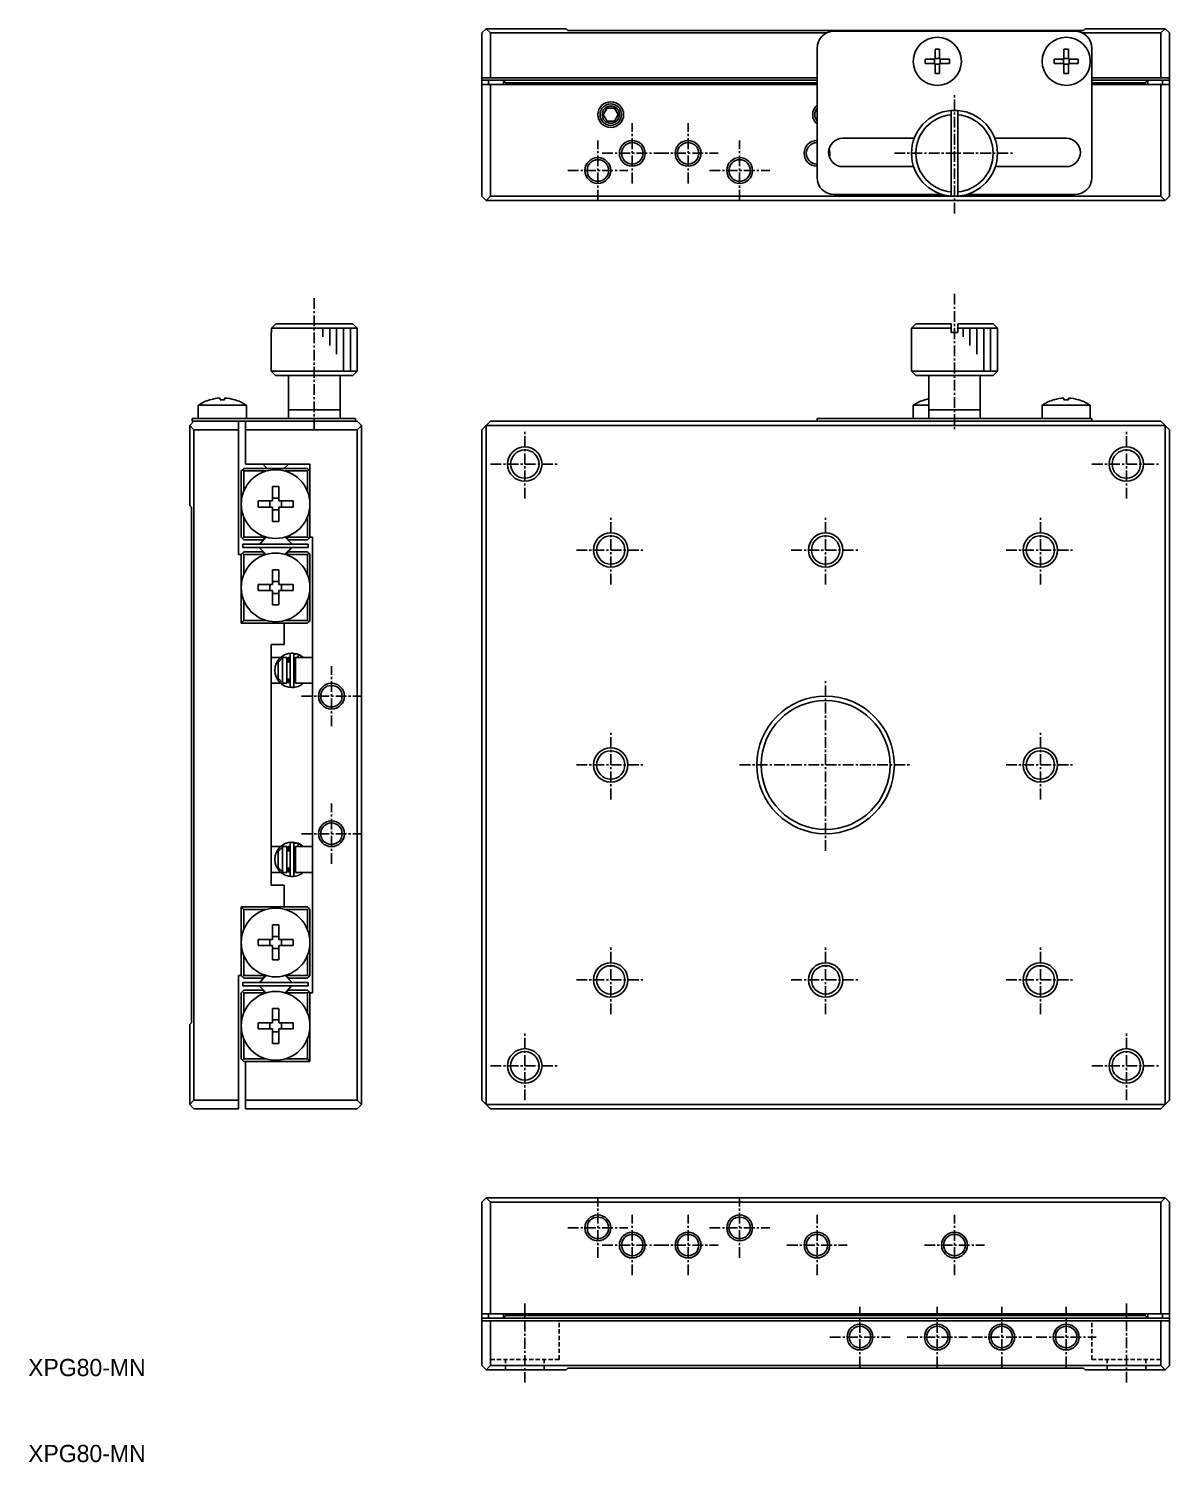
# Model space of a CAD drawing. Extents: x 139 to 402, y 15 to 182.
# Drawn here: x 139.3 to 272, y 15.2 to 182 of the extents above; entities that cross this region are included whole.
import ezdxf

# ---------------------------------------------------------------- set-up
doc = ezdxf.new("R2010")
doc.units = 0
doc.linetypes.add('CENTER', pattern=[2, 1.25, -0.25, 0.25, -0.25])
doc.linetypes.add('DASHED', pattern=[0.75, 0.5, -0.25])
doc.layers.get('0').update_dxf_attribs({"linetype": 'CONTINUOUS'})
doc.layers.add('CENTER', color=1, linetype='CENTER')
doc.styles.get("Standard").update_dxf_attribs({"font": 'FGP教科書体NT-M'})

msp = doc.modelspace()

# ---------------------------------------------------------------- linework, layer by layer
at = {"color": 7, "linetype": 'CONTINUOUS'}
for p, q in [((192, 181.5), (192.5, 182)), ((192.5, 182), (193, 181.5)), ((192.5, 182), (201.8, 182)), ((202, 181.8), (201.8, 182)), ((262, 181.8), (202, 181.8)), ((262.2, 182), (262, 181.8)), ((262.2, 182), (271.5, 182)), ((271, 181.5), (271.5, 182)), ((271.5, 182), (272, 181.5)), ((192, 176.3), (192, 181.5)), ((232.12822, 181.5), (193, 181.5)), ((193, 181.5), (193, 176.3)), ((261, 181.7), (233, 181.7)), ((271, 181.5), (261.87178, 181.5)), ((271, 176.3), (271, 181.5)), ((272, 181.5), (272, 176.3)), ((231, 179.7), (231, 164.7)), ((243.600861, 177.94), (243.600861, 178.46)), ((243.600861, 178.46), (244.74, 178.46)), ((244.670558, 177.94), (244.670558, 178.46)), ((244.74, 179.599139), (245.26, 179.599139)), ((244.74, 178.46), (244.74, 179.599139)), ((244.74, 178.529442), (245.26, 178.529442)), ((245.26, 179.599139), (245.26, 178.46)), ((245.26, 178.46), (246.399139, 178.46)), ((245.329442, 178.46), (245.329442, 177.94)), ((246.399139, 178.46), (246.399139, 177.94)), ((258.600861, 177.94), (258.600861, 178.46)), ((258.600861, 178.46), (259.74, 178.46)), ((259.670558, 177.94), (259.670558, 178.46)), ((259.74, 179.599139), (260.26, 179.599139)), ((259.74, 178.46), (259.74, 179.599139)), ((259.74, 178.529442), (260.26, 178.529442)), ((260.26, 179.599139), (260.26, 178.46)), ((260.26, 178.46), (261.399139, 178.46)), ((260.329442, 178.46), (260.329442, 177.94)), ((261.399139, 178.46), (261.399139, 177.94)), ((263, 179.7), (263, 164.7)), ((244.74, 177.94), (243.600861, 177.94)), ((243.600861, 177.94), (244.670558, 177.94)), ((244.74, 177.94), (244.670558, 177.94)), ((244.74, 176.800861), (244.74, 177.94)), ((245.26, 177.870558), (244.74, 177.870558)), ((245.26, 176.800861), (244.74, 176.800861)), ((245.26, 177.94), (245.26, 176.800861)), ((246.399139, 177.94), (245.26, 177.94)), ((245.329442, 177.94), (245.26, 177.94)), ((246.399139, 177.94), (245.329442, 177.94)), ((259.74, 177.94), (258.600861, 177.94)), ((258.600861, 177.94), (259.670558, 177.94)), ((259.74, 177.94), (259.670558, 177.94)), ((259.74, 176.800861), (259.74, 177.94)), ((260.26, 177.870558), (259.74, 177.870558)), ((260.26, 176.800861), (259.74, 176.800861)), ((260.26, 177.94), (260.26, 176.800861)), ((261.399139, 177.94), (260.26, 177.94)), ((260.329442, 177.94), (260.26, 177.94)), ((261.399139, 177.94), (260.329442, 177.94)), ((193, 176.3), (192, 176.3)), ((192, 176), (192, 176.3)), ((192.776525, 176), (192, 176)), ((192, 175.5), (192, 176)), ((192, 175.5), (193, 175.5)), ((192, 162.5), (192, 175.5)), ((192.776525, 176), (192.776525, 175.5)), ((194.5, 176), (192.776525, 176)), ((194.5, 176), (192.776525, 176)), ((193, 176.3), (231, 176.3)), ((193, 175.5), (193, 162.5)), ((231, 175.5), (193, 175.5)), ((194.5, 176), (194.5, 175.7)), ((194.8, 176), (194.5, 176)), ((194.65, 175.85), (194.5, 175.7)), ((194.5, 175.5), (194.5, 175.7)), ((194.8, 176), (194.65, 175.85)), ((194.8, 175.7), (194.65, 175.85)), ((194.8, 176), (231, 176)), ((231, 175.7), (194.8, 175.7)), ((194.8, 175.7), (194.8, 175.5)), ((263, 176.3), (271, 176.3)), ((263, 176), (269.2, 176)), ((269.2, 175.7), (263, 175.7)), ((271, 175.5), (263, 175.5)), ((269.35, 175.85), (269.2, 176)), ((269.5, 176), (269.2, 176)), ((269.35, 175.85), (269.2, 175.7)), ((269.2, 175.5), (269.2, 175.7)), ((269.5, 175.7), (269.35, 175.85)), ((269.5, 176), (269.5, 175.7)), ((271.223475, 176), (269.5, 176)), ((271.223475, 176), (269.5, 176)), ((269.5, 175.7), (269.5, 175.5)), ((272, 176.3), (271, 176.3)), ((271, 162.5), (271, 175.5)), ((271, 175.5), (272, 175.5)), ((271.223475, 176), (271.223475, 175.5)), ((272, 176), (271.223475, 176)), ((272, 176.3), (272, 176)), ((272, 176), (272, 175.5)), ((272, 175.5), (272, 162.5)), ((206.133975, 172), (206.566987, 172.75)), ((206.566987, 171.25), (206.133975, 172)), ((206.133975, 172), (206.566987, 171.25)), ((206.566987, 172.75), (207.433013, 172.75)), ((207.433013, 172.75), (207.866025, 172)), ((207.866025, 172), (207.433013, 171.25)), ((207.433013, 171.25), (207.866025, 172)), ((246.6, 172.483974), (246.6, 171.982187)), ((246.6, 171.982187), (246.6, 163.017813)), ((247.4, 171.982187), (247.4, 172.483974)), ((247.4, 163.017813), (247.4, 171.982187)), ((207.433013, 171.25), (206.566987, 171.25)), ((206.566987, 171.25), (207.433013, 171.25)), ((234, 169.25), (242.316252, 169.25)), ((251.683748, 169.25), (260, 169.25)), ((242.246317, 165.95), (234, 165.95)), ((260, 165.95), (251.753683, 165.95)), ((192, 162.5), (192.5, 162)), ((192.5, 162), (193, 162.5)), ((271.5, 162), (192.5, 162)), ((193, 162.5), (247, 162.5)), ((233, 162.7), (245.6, 162.7)), ((246.6, 163.017813), (246.6, 162.516026)), ((247, 162.5), (271, 162.5)), ((247.4, 162.516026), (247.4, 163.017813)), ((248.4, 162.7), (261, 162.7)), ((271, 162.5), (271.5, 162)), ((271.5, 162), (272, 162.5)), ((167.516026, 147.15), (168.017813, 147.65)), ((167.516026, 146.65), (167.516026, 147.15)), ((177.483974, 147.15), (167.516026, 147.15)), ((168.017813, 147.65), (176.982187, 147.65)), ((176.982187, 147.65), (177.483974, 147.15)), ((177.483974, 147.15), (177.483974, 146.65)), ((242.5, 147.65), (242, 147.15)), ((246.6, 147.15), (242, 147.15)), ((242, 147.15), (242, 142.15)), ((242.5, 147.65), (246.6, 147.65)), ((246.6, 147.65), (246.6, 147.15)), ((246.6, 147.15), (246.6, 146.65)), ((247.4, 147.65), (251.5, 147.65)), ((247.4, 147.15), (247.4, 147.65)), ((252, 147.15), (247.4, 147.15)), ((247.4, 146.65), (247.4, 147.15)), ((252, 147.15), (251.5, 147.65)), ((252, 142.15), (252, 147.15)), ((167.5, 146.65), (167.516026, 146.65)), ((167.5, 146.65), (167.5, 142.15)), ((177.483974, 146.65), (177.5, 146.65)), ((177.5, 142.15), (177.5, 146.65)), ((246.6, 146.65), (247.4, 146.65)), ((167.5, 142.15), (177.5, 142.15)), ((167.5, 142.15), (168, 141.65)), ((177, 141.65), (177.5, 142.15)), ((242, 142.15), (252, 142.15)), ((242, 142.15), (242.5, 141.65)), ((251.5, 141.65), (252, 142.15)), ((177, 141.65), (168, 141.65)), ((169.5, 141.65), (169.5, 137.65)), ((175.5, 137.65), (175.5, 141.65)), ((251.5, 141.65), (242.5, 141.65)), ((244, 141.65), (244, 137.65)), ((250, 137.65), (250, 141.65)), ((160.400861, 138.843205), (160.397852, 138.849373)), ((161.54, 138.843205), (161.54, 139.036462)), ((162.06, 138.843205), (161.54, 138.843205)), ((162.06, 139.036462), (162.06, 138.843205)), ((163.202148, 138.849373), (163.199139, 138.843205)), ((243.600861, 138.843205), (243.597852, 138.849373)), ((243.600861, 138.843205), (243.597852, 138.849373)), ((258.600861, 138.843205), (258.597852, 138.849373)), ((258.600861, 138.843205), (258.597852, 138.849373)), ((259.74, 138.843205), (259.74, 139.036462)), ((260.26, 138.843205), (259.74, 138.843205)), ((260.26, 139.036462), (260.26, 138.843205)), ((261.402148, 138.849373), (261.399139, 138.843205)), ((261.402148, 138.849373), (261.399139, 138.843205)), ((159, 138.192463), (164.6, 138.192463)), ((159, 138.192463), (159, 136.65)), ((164.6, 136.65), (164.6, 138.192463)), ((169.5, 137.65), (175.5, 137.65)), ((175.5, 137.65), (169.5, 137.65)), ((169.5, 137.65), (169.5, 136.65)), ((175.5, 136.65), (175.5, 137.65)), ((242.2, 138.192463), (244, 138.192463)), ((242.2, 138.192463), (242.2, 136.65)), ((244, 137.65), (247, 137.65)), ((247, 137.65), (244, 137.65)), ((244, 137.65), (244, 136.65)), ((247, 137.65), (250, 137.65)), ((250, 137.65), (247, 137.65)), ((250, 136.65), (250, 137.65)), ((257.2, 138.192463), (262.8, 138.192463)), ((257.2, 138.192463), (257.2, 136.65)), ((262.8, 136.65), (262.8, 138.192463)), ((158, 135.85), (158.5, 136.35)), ((158, 126.55), (158, 135.85)), ((158.5, 135.35), (158, 135.85)), ((158.3, 136.35), (158.3, 136.65)), ((158.3, 136.65), (160.3, 136.65)), ((158.5, 136.35), (158.3, 136.35)), ((158.5, 136.35), (163.7, 136.35)), ((158.5, 135.35), (158.5, 57.35)), ((163.7, 135.35), (158.5, 135.35)), ((160.3, 136.65), (160.55, 136.65)), ((160.55, 136.65), (163.05, 136.65)), ((163.05, 136.65), (175.3, 136.65)), ((163.7, 136.35), (164.5, 136.35)), ((163.7, 136.35), (163.7, 135.35)), ((163.7, 120.85), (163.7, 135.35)), ((164.5, 136.35), (177.5, 136.35)), ((164.5, 135.35), (164.5, 136.35)), ((177.5, 135.35), (164.5, 135.35)), ((164.5, 135.35), (164.5, 131.35)), ((175.3, 136.65), (177.3, 136.65)), ((177.3, 136.65), (177.3, 136.35)), ((178, 135.85), (177.5, 136.35)), ((177.5, 135.35), (178, 135.85)), ((177.5, 57.35), (177.5, 135.35)), ((178, 135.85), (178, 56.85)), ((192, 135.35), (192.5, 135.85)), ((192, 57.35), (192, 135.35)), ((192.5, 135.85), (193, 136.35)), ((271.5, 135.85), (192.5, 135.85)), ((192.5, 135.85), (192.5, 56.85)), ((193, 136.35), (271, 136.35)), ((231, 136.35), (231, 136.65)), ((231, 136.65), (233, 136.65)), ((233, 136.65), (243.75, 136.65)), ((243.75, 136.65), (258.75, 136.65)), ((258.75, 136.65), (261, 136.65)), ((261, 136.65), (263, 136.65)), ((263, 136.65), (263, 136.35)), ((271, 136.35), (271.5, 135.85)), ((271.5, 56.85), (271.5, 135.85)), ((271.5, 135.85), (272, 135.35)), ((272, 135.35), (272, 57.35)), ((164, 130.55), (164.15, 130.7)), ((164, 126.7), (164, 130.55)), ((164.3, 130.85), (164.15, 130.7)), ((164.15, 130.7), (164.3, 130.55)), ((164.3, 130.85), (171.7, 130.85)), ((164.3, 130.55), (164.3, 128.219868)), ((166.914873, 130.55), (164.3, 130.55)), ((164.5, 131.35), (172, 131.35)), ((166.5, 131.35), (166.75, 131.1)), ((166.75, 131.1), (167, 130.85)), ((169, 130.85), (169.25, 131.1)), ((171.7, 130.55), (169.085127, 130.55)), ((169.25, 131.1), (169.5, 131.35)), ((171.85, 130.7), (171.7, 130.85)), ((171.7, 130.55), (171.85, 130.7)), ((171.7, 128.219868), (171.7, 130.55)), ((171.85, 130.7), (172, 130.55)), ((172, 131.35), (172, 122.85)), ((168.36, 128.73543), (167.64, 128.73543)), ((167.64, 128.73543), (167.64, 127.06)), ((167.64, 128.73543), (167.64, 127.388029)), ((168.36, 127.06), (168.36, 128.73543)), ((167.64, 127.06), (165.96457, 127.06)), ((165.96457, 127.06), (165.96457, 126.34)), ((167.311971, 127.06), (167.311971, 126.34)), ((167.64, 127.388029), (167.64, 127.06)), ((168.36, 127.388029), (167.64, 127.388029)), ((170.03543, 127.06), (168.36, 127.06)), ((168.688029, 126.34), (168.688029, 127.06)), ((170.03543, 126.34), (170.03543, 127.06)), ((158, 126.55), (158.2, 126.35)), ((158.2, 126.35), (158.2, 66.35)), ((164, 122.85), (164, 126.7)), ((164.3, 125.180132), (164.3, 122.85)), ((165.96457, 126.34), (167.64, 126.34)), ((167.64, 126.34), (167.64, 124.66457)), ((167.64, 126.34), (167.64, 126.011971)), ((167.64, 124.66457), (167.64, 126.011971)), ((167.64, 126.011971), (168.36, 126.011971)), ((168.36, 124.66457), (168.36, 126.34)), ((168.36, 126.34), (170.03543, 126.34)), ((171.7, 122.85), (171.7, 125.180132)), ((167.64, 124.66457), (168.36, 124.66457)), ((164.15, 122.7), (164, 122.85)), ((164.3, 122.85), (164.15, 122.7)), ((164.15, 122.7), (164.3, 122.55)), ((164.2, 122.05), (171.8, 122.05)), ((164.2, 122.05), (164.2, 121.65)), ((164.3, 122.85), (166.790291, 122.85)), ((166.490291, 122.55), (164.3, 122.55)), ((166.886725, 122.858045), (166.07868, 122.05)), ((166.14939, 122.05), (166.94188, 122.84249)), ((166.490291, 122.55), (166.790291, 122.85)), ((166.790291, 122.85), (166.818703, 122.878412)), ((169.92132, 122.05), (169.113275, 122.858045)), ((169.181297, 122.878412), (169.209709, 122.85)), ((169.209709, 122.85), (171.7, 122.85)), ((169.209709, 122.85), (169.509709, 122.55)), ((171.7, 122.55), (169.509709, 122.55)), ((171.85, 122.7), (171.7, 122.85)), ((171.7, 122.55), (171.85, 122.7)), ((171.8, 121.65), (171.8, 122.05)), ((172, 122.85), (171.85, 122.7)), ((172, 122.85), (172.3, 122.85)), ((172.3, 122.85), (172.3, 69.85)), ((164, 120.85), (163.7, 120.85)), ((164, 120.85), (164.15, 121)), ((164, 112.85), (164, 120.85)), ((164.3, 121.15), (164.15, 121)), ((164.15, 121), (164.3, 120.85)), ((164.2, 121.65), (171.8, 121.65)), ((164.3, 121.15), (166.490291, 121.15)), ((166.790291, 120.85), (164.3, 120.85)), ((164.3, 120.85), (164.3, 118.519868)), ((166.07868, 121.65), (166.886725, 120.841955)), ((166.790291, 120.85), (166.490291, 121.15)), ((166.818703, 120.821588), (166.790291, 120.85)), ((169.85061, 121.65), (169.05812, 120.85751)), ((169.113275, 120.841955), (169.92132, 121.65)), ((169.209709, 120.85), (169.181297, 120.821588)), ((169.509709, 121.15), (169.209709, 120.85)), ((171.7, 120.85), (169.209709, 120.85)), ((169.509709, 121.15), (171.7, 121.15)), ((171.85, 121), (171.7, 121.15)), ((171.7, 120.85), (171.85, 121)), ((171.7, 118.519868), (171.7, 120.85)), ((171.85, 121), (172, 120.85)), ((172, 120.85), (172, 117)), ((168.36, 119.03543), (167.64, 119.03543)), ((167.64, 119.03543), (167.64, 117.36)), ((168.36, 117.36), (168.36, 119.03543)), ((168.36, 119.03543), (168.36, 117.688029)), ((167.64, 117.36), (165.96457, 117.36)), ((165.96457, 117.36), (165.96457, 116.64)), ((167.311971, 117.36), (167.311971, 116.64)), ((168.36, 117.688029), (167.64, 117.688029)), ((168.36, 117.36), (168.36, 117.688029)), ((170.03543, 117.36), (168.36, 117.36)), ((168.688029, 116.64), (168.688029, 117.36)), ((170.03543, 116.64), (170.03543, 117.36)), ((172, 117), (172, 113.15)), ((164.3, 115.480132), (164.3, 113.15)), ((165.96457, 116.64), (167.64, 116.64)), ((167.64, 116.64), (167.64, 114.96457)), ((167.64, 116.311971), (168.36, 116.311971)), ((168.36, 116.64), (170.03543, 116.64)), ((168.36, 114.96457), (168.36, 116.64)), ((168.36, 116.311971), (168.36, 116.64)), ((168.36, 114.96457), (168.36, 116.311971)), ((171.7, 113.15), (171.7, 115.480132)), ((167.64, 114.96457), (168.36, 114.96457)), ((164.15, 113), (164, 113.15)), ((169, 112.85), (164, 112.85)), ((164.3, 113.15), (164.15, 113)), ((164.15, 113), (164.3, 112.85)), ((164.3, 113.15), (166.914873, 113.15)), ((171.7, 112.85), (169, 112.85)), ((169, 110.35), (169, 112.85)), ((169.085127, 113.15), (171.7, 113.15)), ((171.85, 113), (171.7, 113.15)), ((171.7, 112.85), (171.85, 113)), ((172, 113.15), (171.85, 113)), ((167.5, 110.35), (169, 110.35)), ((167.5, 108.425), (167.5, 110.35)), ((168.570829, 108.85), (167.5, 108.85)), ((167.5, 106.275), (167.5, 108.425)), ((168.3, 108.266515), (168.8, 108.795683)), ((168.8, 108.85), (168.8, 108.795683)), ((169.3, 108.85), (168.8, 108.85)), ((168.8, 108.795683), (168.8, 105.904317)), ((169.299847, 108.791474), (169.685813, 108.900835)), ((169.3, 105.85), (169.3, 108.85)), ((169.5, 108.85), (169.460025, 108.85)), ((169.5, 108.35), (169.5, 108.85)), ((169.68586, 109.141608), (169.68586, 105.591608)), ((170.61898, 109.23628), (169.936702, 109.365562)), ((170.1302, 109.210272), (170.125659, 109.208353)), ((170.163648, 109.223304), (170.1302, 109.210272)), ((170.13586, 105.591608), (170.13586, 109.141608)), ((170.13586, 108.541052), (170.299967, 108.793463)), ((170.197697, 109.234652), (170.163648, 109.223304)), ((170.232264, 109.244288), (170.197697, 109.234652)), ((170.267262, 109.252188), (170.232264, 109.244288)), ((170.302607, 109.258334), (170.267262, 109.252188)), ((170.3, 108.85), (170.3, 105.85)), ((172.3, 108.85), (170.3, 108.85)), ((170.338212, 109.262709), (170.302607, 109.258334)), ((170.373988, 109.265305), (170.338212, 109.262709)), ((170.409849, 109.266114), (170.373988, 109.265305)), ((170.445706, 109.265133), (170.409849, 109.266114)), ((170.481472, 109.262367), (170.445706, 109.265133)), ((170.517058, 109.25782), (170.481472, 109.262367)), ((170.552376, 109.251504), (170.517058, 109.25782)), ((170.587341, 109.243434), (170.552376, 109.251504)), ((170.559995, 108.862583), (170.553291, 108.85)), ((170.566992, 108.876185), (170.559995, 108.862583)), ((170.696367, 109.205172), (170.56384, 108.849964)), ((170.57423, 108.890707), (170.566992, 108.876185)), ((170.581658, 108.906043), (170.57423, 108.890707)), ((170.58922, 108.922081), (170.581658, 108.906043)), ((170.621866, 109.233629), (170.587341, 109.243434)), ((170.596862, 108.938703), (170.58922, 108.922081)), ((170.604529, 108.95579), (170.596862, 108.938703)), ((170.612163, 108.973216), (170.604529, 108.95579)), ((170.61971, 108.990854), (170.612163, 108.973216)), ((170.696097, 109.205283), (170.61898, 109.23628)), ((170.627114, 109.008575), (170.61971, 108.990854)), ((170.655864, 109.222114), (170.621866, 109.233629)), ((170.634321, 109.026251), (170.627114, 109.008575)), ((170.64128, 109.043752), (170.634321, 109.026251)), ((170.647938, 109.06095), (170.64128, 109.043752)), ((170.654248, 109.077721), (170.647938, 109.06095)), ((170.660164, 109.093942), (170.654248, 109.077721)), ((170.687509, 109.209654), (170.655864, 109.222114)), ((170.665642, 109.109495), (170.660164, 109.093942)), ((170.670642, 109.124266), (170.665642, 109.109495)), ((170.675129, 109.138148), (170.670642, 109.124266)), ((170.679068, 109.151039), (170.675129, 109.138148)), ((170.682433, 109.162845), (170.679068, 109.151039)), ((170.685197, 109.17348), (170.682433, 109.162845)), ((170.687341, 109.182867), (170.685197, 109.17348)), ((170.686633, 109.209836), (170.688374, 109.209027)), ((171.250876, 108.850106), (170.687209, 109.209059)), ((170.688849, 109.190938), (170.687341, 109.182867)), ((170.688374, 109.209027), (170.689472, 109.20671)), ((170.68971, 109.197633), (170.688849, 109.190938)), ((170.689472, 109.20671), (170.689918, 109.202903)), ((170.689918, 109.202903), (170.68971, 109.197633)), ((170.729301, 109.190749), (170.696097, 109.205283)), ((168.3, 106.433485), (168.3, 108.266515)), ((169.68586, 108.35), (169.3, 108.35)), ((169.68586, 108.35), (169.5, 108.35)), ((170.3, 108.35), (170.13586, 108.35)), ((170.3, 108.35), (170.13586, 108.35)), ((167.5, 86.425), (167.5, 106.275)), ((167.5, 105.85), (168.609471, 105.85)), ((168.8, 105.904317), (168.3, 106.433485)), ((168.8, 105.904317), (168.8, 105.85)), ((168.8, 105.85), (169.3, 105.85)), ((169.3, 106.35), (169.68586, 106.35)), ((169.5, 105.85), (169.5, 106.35)), ((169.5, 106.35), (169.68586, 106.35)), ((170.13586, 106.35), (170.3, 106.35)), ((170.13586, 106.35), (170.3, 106.35)), ((170.299998, 105.93974), (170.13586, 106.192165)), ((170.3, 105.85), (172.3, 105.85)), ((170.633657, 105.503368), (170.635088, 105.503842)), ((170.635088, 105.503842), (170.636786, 105.504409)), ((170.636786, 105.504409), (170.637907, 105.504785)), ((170.637907, 105.504785), (170.639261, 105.505243)), ((170.639261, 105.505243), (170.641508, 105.50601)), ((170.641508, 105.50601), (170.642776, 105.506446)), ((170.642776, 105.506446), (170.644277, 105.506965)), ((170.644277, 105.506965), (170.645214, 105.507292)), ((170.645214, 105.507292), (170.646502, 105.507742)), ((170.646502, 105.507742), (170.647511, 105.508098)), ((170.647511, 105.508098), (170.648913, 105.508594)), ((170.648913, 105.508594), (170.65027, 105.509078)), ((170.65027, 105.509078), (170.65307, 105.510085)), ((170.65307, 105.510085), (170.687509, 105.523563)), ((170.686633, 105.52338), (170.68641, 105.523917)), ((170.687509, 105.523563), (170.686633, 105.52338)), ((170.687337, 105.524212), (170.72514, 105.540613)), ((168.570829, 86.85), (167.5, 86.85)), ((168.3, 86.266515), (168.8, 86.795683)), ((168.8, 86.85), (168.8, 86.795683)), ((169.3, 86.85), (168.8, 86.85)), ((168.8, 86.795683), (168.8, 83.904317)), ((169.299847, 86.791474), (169.685813, 86.900835)), ((169.3, 83.85), (169.3, 86.85)), ((169.5, 86.85), (169.460025, 86.85)), ((169.5, 86.35), (169.5, 86.85)), ((169.68586, 87.141608), (169.68586, 83.591608)), ((170.61898, 87.23628), (169.936702, 87.365562)), ((170.1302, 87.210272), (170.125659, 87.208353)), ((170.163648, 87.223304), (170.1302, 87.210272)), ((170.13586, 83.591608), (170.13586, 87.141608)), ((170.13586, 86.541052), (170.299967, 86.793463)), ((170.197697, 87.234652), (170.163648, 87.223304)), ((170.232264, 87.244288), (170.197697, 87.234652)), ((170.267262, 87.252188), (170.232264, 87.244288)), ((170.302607, 87.258334), (170.267262, 87.252188)), ((170.3, 86.85), (170.3, 83.85)), ((172.3, 86.85), (170.3, 86.85)), ((170.338212, 87.262709), (170.302607, 87.258334)), ((170.373988, 87.265305), (170.338212, 87.262709)), ((170.409849, 87.266114), (170.373988, 87.265305)), ((170.445706, 87.265133), (170.409849, 87.266114)), ((170.481472, 87.262367), (170.445706, 87.265133)), ((170.517058, 87.25782), (170.481472, 87.262367)), ((170.552376, 87.251504), (170.517058, 87.25782)), ((170.587341, 87.243434), (170.552376, 87.251504)), ((170.559995, 86.862583), (170.553291, 86.85)), ((170.566992, 86.876185), (170.559995, 86.862583)), ((170.696977, 87.204373), (170.56384, 86.849964)), ((170.57423, 86.890707), (170.566992, 86.876185)), ((170.581658, 86.906043), (170.57423, 86.890707)), ((170.58922, 86.922081), (170.581658, 86.906043)), ((170.621866, 87.233629), (170.587341, 87.243434)), ((170.596862, 86.938703), (170.58922, 86.922081)), ((170.604529, 86.95579), (170.596862, 86.938703)), ((170.612163, 86.973216), (170.604529, 86.95579)), ((170.61971, 86.990854), (170.612163, 86.973216)), ((170.729301, 87.190749), (170.61898, 87.23628)), ((170.627114, 87.008575), (170.61971, 86.990854)), ((170.655864, 87.222114), (170.621866, 87.233629)), ((170.634321, 87.026251), (170.627114, 87.008575)), ((170.64128, 87.043752), (170.634321, 87.026251)), ((170.647938, 87.06095), (170.64128, 87.043752)), ((170.654248, 87.077721), (170.647938, 87.06095)), ((170.660164, 87.093942), (170.654248, 87.077721)), ((170.687509, 87.209654), (170.655864, 87.222114)), ((170.665642, 87.109495), (170.660164, 87.093942)), ((170.670642, 87.124266), (170.665642, 87.109495)), ((170.675129, 87.138148), (170.670642, 87.124266)), ((170.679068, 87.151039), (170.675129, 87.138148)), ((170.682433, 87.162845), (170.679068, 87.151039)), ((170.685197, 87.17348), (170.682433, 87.162845)), ((170.687341, 87.182867), (170.685197, 87.17348)), ((170.686633, 87.209836), (170.688374, 87.209027)), ((171.250876, 86.850106), (170.687209, 87.209059)), ((170.688849, 87.190938), (170.687341, 87.182867)), ((170.688374, 87.209027), (170.689472, 87.20671)), ((170.68971, 87.197633), (170.688849, 87.190938)), ((170.689472, 87.20671), (170.689918, 87.202903)), ((170.689918, 87.202903), (170.68971, 87.197633)), ((170.696367, 87.205172), (170.696977, 87.204373)), ((167.5, 84.275), (167.5, 86.425)), ((168.3, 84.433485), (168.3, 86.266515)), ((169.68586, 86.35), (169.3, 86.35)), ((169.68586, 86.35), (169.5, 86.35)), ((170.3, 86.35), (170.13586, 86.35)), ((170.3, 86.35), (170.13586, 86.35)), ((167.5, 82.35), (167.5, 84.275)), ((167.5, 83.85), (168.609471, 83.85)), ((168.8, 83.904317), (168.3, 84.433485)), ((168.8, 83.904317), (168.8, 83.85)), ((168.8, 83.85), (169.3, 83.85)), ((169.3, 84.35), (169.68586, 84.35)), ((169.5, 83.85), (169.5, 84.35)), ((169.5, 84.35), (169.68586, 84.35)), ((170.13586, 84.35), (170.3, 84.35)), ((170.13586, 84.35), (170.3, 84.35)), ((170.299998, 83.93974), (170.13586, 84.192165)), ((170.3, 83.85), (172.3, 83.85)), ((170.633657, 83.503368), (170.635088, 83.503842)), ((170.635088, 83.503842), (170.636786, 83.504409)), ((170.636786, 83.504409), (170.637907, 83.504785)), ((170.637907, 83.504785), (170.639261, 83.505243)), ((170.639261, 83.505243), (170.641508, 83.50601)), ((170.641508, 83.50601), (170.642776, 83.506446)), ((170.642776, 83.506446), (170.644277, 83.506965)), ((170.644277, 83.506965), (170.645214, 83.507292)), ((170.645214, 83.507292), (170.646502, 83.507742)), ((170.646502, 83.507742), (170.647511, 83.508098)), ((170.647511, 83.508098), (170.648913, 83.508594)), ((170.648913, 83.508594), (170.65027, 83.509078)), ((170.65027, 83.509078), (170.65307, 83.510085)), ((170.65307, 83.510085), (170.687509, 83.523563)), ((170.686633, 83.52338), (170.68641, 83.523917)), ((170.687509, 83.523563), (170.686633, 83.52338)), ((170.687337, 83.524212), (170.72514, 83.540613)), ((169, 82.35), (167.5, 82.35)), ((169, 79.85), (169, 82.35)), ((164, 79.85), (169, 79.85)), ((164, 71.85), (164, 79.85)), ((164, 79.55), (164.15, 79.7)), ((164.3, 79.85), (164.15, 79.7)), ((164.15, 79.7), (164.3, 79.55)), ((164.3, 79.55), (164.3, 77.219868)), ((166.914873, 79.55), (164.3, 79.55)), ((169, 79.85), (171.7, 79.85)), ((171.7, 79.55), (169.085127, 79.55)), ((171.85, 79.7), (171.7, 79.85)), ((171.7, 79.55), (171.85, 79.7)), ((171.7, 77.219868), (171.7, 79.55)), ((171.85, 79.7), (172, 79.55)), ((172, 79.55), (172, 75.7)), ((167.64, 77.73543), (168.36, 77.73543)), ((167.64, 76.06), (167.64, 77.73543)), ((168.36, 77.73543), (168.36, 76.06)), ((168.36, 77.73543), (168.36, 76.388029)), ((165.96457, 76.06), (167.64, 76.06)), ((165.96457, 75.34), (165.96457, 76.06)), ((167.64, 75.34), (165.96457, 75.34)), ((167.311971, 75.34), (167.311971, 76.06)), ((167.64, 76.388029), (168.36, 76.388029)), ((167.64, 73.66457), (167.64, 75.34)), ((168.36, 76.388029), (168.36, 76.06)), ((168.36, 76.06), (170.03543, 76.06)), ((168.36, 75.34), (168.36, 73.66457)), ((170.03543, 75.34), (168.36, 75.34)), ((168.36, 75.34), (168.36, 75.011971)), ((168.688029, 76.06), (168.688029, 75.34)), ((170.03543, 76.06), (170.03543, 75.34)), ((172, 75.7), (172, 71.85)), ((164.3, 74.180132), (164.3, 71.85)), ((168.36, 75.011971), (167.64, 75.011971)), ((168.36, 73.66457), (167.64, 73.66457)), ((168.36, 73.66457), (168.36, 75.011971)), ((171.7, 71.85), (171.7, 74.180132)), ((163.7, 71.85), (164, 71.85)), ((163.7, 57.35), (163.7, 71.85)), ((164.15, 71.7), (164, 71.85)), ((164.3, 71.85), (164.15, 71.7)), ((164.3, 71.85), (166.790291, 71.85)), ((166.886725, 71.858045), (166.07868, 71.05)), ((166.14939, 71.05), (166.94188, 71.84249)), ((166.490291, 71.55), (166.790291, 71.85)), ((166.790291, 71.85), (166.818703, 71.878412)), ((169.92132, 71.05), (169.113275, 71.858045)), ((169.181297, 71.878412), (169.209709, 71.85)), ((169.209709, 71.85), (171.7, 71.85)), ((169.209709, 71.85), (169.509709, 71.55)), ((171.85, 71.7), (171.7, 71.85)), ((172, 71.85), (171.85, 71.7)), ((164.15, 71.7), (164.3, 71.55)), ((164.3, 70.15), (164.15, 70)), ((164.2, 71.05), (171.8, 71.05)), ((164.2, 71.05), (164.2, 70.65)), ((164.2, 70.65), (171.8, 70.65)), ((166.490291, 71.55), (164.3, 71.55)), ((164.3, 70.15), (166.490291, 70.15)), ((166.07868, 70.65), (166.886725, 69.841955)), ((166.790291, 69.85), (166.490291, 70.15)), ((169.85061, 70.65), (169.05812, 69.85751)), ((169.113275, 69.841955), (169.92132, 70.65)), ((169.509709, 70.15), (169.209709, 69.85)), ((171.7, 71.55), (169.509709, 71.55)), ((169.509709, 70.15), (171.7, 70.15)), ((171.7, 71.55), (171.85, 71.7)), ((171.85, 70), (171.7, 70.15)), ((171.8, 70.65), (171.8, 71.05)), ((164, 69.85), (164.15, 70)), ((164, 66), (164, 69.85)), ((164.15, 70), (164.3, 69.85)), ((164.3, 69.85), (164.3, 67.519868)), ((166.790291, 69.85), (164.3, 69.85)), ((166.818703, 69.821588), (166.790291, 69.85)), ((169.209709, 69.85), (169.181297, 69.821588)), ((171.7, 69.85), (169.209709, 69.85)), ((171.7, 69.85), (171.85, 70)), ((171.7, 67.519868), (171.7, 69.85)), ((171.85, 70), (172, 69.85)), ((172, 69.85), (172, 61.85)), ((172.3, 69.85), (172, 69.85)), ((167.64, 68.03543), (168.36, 68.03543)), ((167.64, 66.36), (167.64, 68.03543)), ((167.64, 68.03543), (167.64, 66.688029)), ((168.36, 68.03543), (168.36, 66.36)), ((158.2, 66.35), (158, 66.15)), ((158, 56.85), (158, 66.15)), ((164, 62.15), (164, 66)), ((165.96457, 66.36), (167.64, 66.36)), ((165.96457, 65.64), (165.96457, 66.36)), ((167.64, 65.64), (165.96457, 65.64)), ((167.311971, 65.64), (167.311971, 66.36)), ((167.64, 66.36), (167.64, 66.688029)), ((167.64, 66.688029), (168.36, 66.688029)), ((167.64, 63.96457), (167.64, 65.64)), ((167.64, 65.311971), (167.64, 65.64)), ((167.64, 63.96457), (167.64, 65.311971)), ((168.36, 65.311971), (167.64, 65.311971)), ((168.36, 66.36), (170.03543, 66.36)), ((168.36, 65.64), (168.36, 63.96457)), ((170.03543, 65.64), (168.36, 65.64)), ((168.688029, 66.36), (168.688029, 65.64)), ((170.03543, 66.36), (170.03543, 65.64)), ((164.3, 64.480132), (164.3, 62.15)), ((168.36, 63.96457), (167.64, 63.96457)), ((171.7, 62.15), (171.7, 64.480132)), ((164.15, 62), (164, 62.15)), ((164.3, 62.15), (164.15, 62)), ((164.15, 62), (164.3, 61.85)), ((164.3, 62.15), (166.914873, 62.15)), ((164.5, 61.85), (164.3, 61.85)), ((172, 61.85), (164.5, 61.85)), ((164.5, 61.85), (164.5, 57.35)), ((169.085127, 62.15), (171.7, 62.15)), ((171.85, 62), (171.7, 62.15)), ((171.7, 61.85), (171.85, 62)), ((172, 62.15), (171.85, 62)), ((158, 56.85), (158.5, 57.35)), ((158.5, 56.35), (158, 56.85)), ((158.5, 57.35), (163.7, 57.35)), ((163.7, 57.35), (163.7, 56.35)), ((164.5, 57.35), (177.5, 57.35)), ((164.5, 56.35), (164.5, 57.35)), ((178, 56.85), (177.5, 57.35)), ((177.5, 56.35), (178, 56.85)), ((192.5, 56.85), (192, 57.35)), ((192.5, 56.85), (271.5, 56.85)), ((193, 56.35), (192.5, 56.85)), ((271.5, 56.85), (271, 56.35)), ((272, 57.35), (271.5, 56.85)), ((163.7, 56.35), (158.5, 56.35)), ((177.5, 56.35), (164.5, 56.35)), ((271, 56.35), (193, 56.35)), ((192.5, 46), (192, 45.5)), ((192, 32.5), (192, 45.5)), ((193, 45.5), (192.5, 46)), ((192.5, 46), (271.5, 46)), ((193, 45.5), (193, 32.5)), ((271, 45.5), (193, 45.5)), ((271.5, 46), (271, 45.5)), ((271, 32.5), (271, 45.5)), ((272, 45.5), (271.5, 46)), ((272, 45.5), (272, 32.5)), ((192, 32), (192, 32.5)), ((193, 32.5), (192, 32.5)), ((192.776525, 32), (192, 32)), ((192, 31.7), (192, 32)), ((192, 26.5), (192, 31.7)), ((192, 31.7), (193, 31.7)), ((192.776525, 32), (192.776525, 32.5)), ((192.776525, 32), (192.776525, 32.5)), ((194.5, 32), (192.776525, 32)), ((192.776525, 32), (194.5, 32)), ((193, 32.5), (271, 32.5)), ((193, 31.7), (193, 26.5)), ((271, 31.7), (193, 31.7)), ((194.5, 32.3), (194.5, 32.5)), ((194.5, 32), (194.5, 32.3)), ((194.5, 32.3), (194.65, 32.15)), ((194.5, 32), (194.5, 32.3)), ((194.8, 32), (194.5, 32)), ((194.65, 32.15), (194.8, 32.3)), ((194.65, 32.15), (194.8, 32)), ((194.8, 32.5), (194.8, 32.3)), ((194.8, 32.3), (269.2, 32.3)), ((269.2, 32), (194.8, 32)), ((269.2, 32.3), (269.2, 32.5)), ((269.2, 32.3), (269.35, 32.15)), ((269.2, 32), (269.35, 32.15)), ((269.5, 32), (269.2, 32)), ((269.35, 32.15), (269.5, 32.3)), ((269.5, 32.5), (269.5, 32.3)), ((269.5, 32), (269.5, 32.3)), ((269.5, 32), (269.5, 32.3)), ((271.223475, 32), (269.5, 32)), ((269.5, 32), (271.223475, 32)), ((272, 32.5), (271, 32.5)), ((271, 26.5), (271, 31.7)), ((271, 31.7), (272, 31.7)), ((271.223475, 32), (271.223475, 32.5)), ((271.223475, 32), (271.223475, 32.5)), ((272, 32), (271.223475, 32)), ((272, 32.5), (272, 32)), ((272, 32), (272, 31.7)), ((272, 31.7), (272, 26.5)), ((192.5, 26), (192, 26.5)), ((193, 26.5), (192.5, 26)), ((201.8, 26), (192.5, 26)), ((193, 26.5), (271, 26.5)), ((201.8, 26), (202, 26.2)), ((202, 26.2), (262, 26.2)), ((262, 26.2), (262.2, 26)), ((271.5, 26), (262.2, 26)), ((271.5, 26), (271, 26.5)), ((272, 26.5), (271.5, 26))]:
    msp.add_line(p, q, dxfattribs=at)
at = {"color": 3, "linetype": 'CONTINUOUS'}
for p, q in [((173.5, 146.15), (173.5, 147.15)), ((174.3, 145.15), (174.3, 147.15)), ((175.1, 144.15), (175.1, 147.15)), ((175.9, 142.15), (175.9, 147.15)), ((176.7, 142.15), (176.7, 147.15)), ((248, 146.15), (248, 147.15)), ((248.8, 145.15), (248.8, 147.15)), ((249.6, 144.15), (249.6, 147.15)), ((250.4, 142.15), (250.4, 147.15)), ((251.2, 142.15), (251.2, 147.15))]:
    msp.add_line(p, q, dxfattribs=at)
at = {"color": 3, "linetype": 'DASHED'}
for p, q in [((201, 27.2), (201, 31.7)), ((263, 27.2), (263, 31.7)), ((201, 27.2), (193, 27.2)), ((194.75, 26), (194.75, 27.2)), ((199.25, 26), (199.25, 27.2)), ((271, 27.2), (263, 27.2)), ((264.75, 26), (264.75, 27.2)), ((269.25, 26), (269.25, 27.2))]:
    msp.add_line(p, q, dxfattribs=at)
at = {"color": 7, "linetype": 'CONTINUOUS'}
for centre, radius in [((245, 178.2), 2.8), ((260, 178.2), 2.8), ((207, 172), 1.25), ((207, 172), 1), ((209.5, 167.5), 1.25), ((216, 167.5), 1.25), ((205.5, 165.5), 1.25), ((222, 165.5), 1.25), ((197, 131.35), 1.65), ((267, 131.35), 1.65), ((207, 121.35), 1.65), ((232, 121.35), 1.65), ((257, 121.35), 1.65), ((174.5, 104.35), 1.25), ((232, 96.35), 7.5), ((207, 96.35), 1.65), ((257, 96.35), 1.65), ((174.5, 88.35), 1.25), ((207, 71.35), 1.65), ((232, 71.35), 1.65), ((257, 71.35), 1.65), ((197, 61.35), 1.65), ((267, 61.35), 1.65), ((205.5, 42.5), 1.25), ((222, 42.5), 1.25), ((209.5, 40.5), 1.25), ((216, 40.5), 1.25), ((231, 40.5), 1.25), ((247, 40.5), 1.25), ((236, 29.8), 1.25), ((245, 29.8), 1.25), ((252.5, 29.8), 1.25), ((260, 29.8), 1.25)]:
    msp.add_circle(centre, radius, dxfattribs=at)
at = {"color": 3, "linetype": 'CONTINUOUS'}
for centre, radius in [((207, 172), 1.5), ((209.5, 167.5), 1.5), ((216, 167.5), 1.5), ((205.5, 165.5), 1.5), ((222, 165.5), 1.5), ((197, 131.35), 2), ((267, 131.35), 2), ((207, 121.35), 2), ((232, 121.35), 2), ((257, 121.35), 2), ((174.5, 104.35), 1.5), ((232, 96.35), 8), ((207, 96.35), 2), ((257, 96.35), 2), ((174.5, 88.35), 1.5), ((207, 71.35), 2), ((232, 71.35), 2), ((257, 71.35), 2), ((197, 61.35), 2), ((267, 61.35), 2), ((205.5, 42.5), 1.5), ((222, 42.5), 1.5), ((209.5, 40.5), 1.5), ((216, 40.5), 1.5), ((231, 40.5), 1.5), ((247, 40.5), 1.5), ((236, 29.8), 1.5), ((245, 29.8), 1.5), ((252.5, 29.8), 1.5), ((260, 29.8), 1.5)]:
    msp.add_circle(centre, radius, dxfattribs=at)
at = {"color": 7, "linetype": 'CONTINUOUS'}
for centre, radius, start, end in [((233, 179.7), 2, 90, 180), ((261, 179.7), 2, 0, 90), ((232, 172), 1.25, 143.130102, 180), ((232, 172), 1.25, 180, 216.869898), ((247, 167.5), 5, 94.588566, 265.411434), ((247, 167.5), 4.5, 95.099689, 264.900311), ((247, 167.5), 5, 85.411434, 94.588566), ((247, 167.5), 5, 274.588566, 85.411434), ((247, 167.5), 4.5, 275.099689, 84.900311), ((231, 167.5), 1.25, 90, 180), ((234, 167.6), 1.65, 90, 270), ((260, 167.6), 1.65, 270, 90), ((231, 167.5), 1.25, 180, 270), ((233, 164.7), 2, 180, 270), ((261, 164.7), 2, 270, 0), ((247, 167.5), 5, 265.411434, 274.588566), ((161.8, 134.05), 5, 106.285843, 124.055798), ((161.8, 134.05), 4.993235, 92.984767, 106.272555), ((161.8, 134.05), 4.993235, 73.727445, 87.015233), ((161.8, 134.05), 5, 55.944202, 73.714157), ((245, 134.05), 5, 106.285843, 124.055798), ((245, 134.05), 4.993235, 101.552804, 106.272555), ((260, 134.05), 5, 106.285843, 124.055798), ((260, 134.05), 4.993235, 92.984767, 106.272555), ((260, 134.05), 4.993235, 73.727445, 87.015233), ((260, 134.05), 5, 55.944202, 73.714157), ((168, 126.7), 4, 0, 180), ((168, 126.7), 4, 180, 0), ((168, 117), 4, 0, 180), ((168, 117), 4, 180, 0), ((169.910905, 107.366647), 1.999141, 90.618796, 269.312367), ((169.91086, 109.141608), 0.225, 0, 180), ((169.91086, 105.591608), 0.225, 180, 0), ((169.909289, 107.371131), 2.003705, 270.774764, 310.599023), ((169.910905, 85.366647), 1.999141, 90.618796, 269.312367), ((169.91086, 87.141608), 0.225, 0, 180), ((169.91086, 83.591608), 0.225, 180, 0), ((169.909289, 85.371131), 2.003705, 270.774764, 310.599023), ((168, 75.7), 4, 0, 180), ((168, 75.7), 4, 180, 0), ((168, 66), 4, 0, 180), ((168, 66), 4, 180, 0)]:
    msp.add_arc(centre, radius, start, end, dxfattribs=at)
at = {"color": 3, "linetype": 'CONTINUOUS'}
for centre, start, end in [((232, 172), 131.810315, 228.189685), ((231, 167.5), 90, 270), ((231, 167.5), 343.366025, 20.45228)]:
    msp.add_arc(centre, 1.5, start, end, dxfattribs=at)
at = {"layer": 'CENTER', "color": 1, "linetype": 'CENTER'}
for p, q in [((247, 160.5), (247, 174.5)), ((209.5, 164), (209.5, 171)), ((216, 164), (216, 171)), ((205.5, 162), (205.5, 169)), ((222, 162), (222, 169)), ((206, 167.5), (213, 167.5)), ((212.5, 167.5), (219.5, 167.5)), ((240, 167.5), (254, 167.5)), ((202, 165.5), (209, 165.5)), ((218.5, 165.5), (225.5, 165.5)), ((172.5, 150.65), (172.5, 135.15)), ((247, 151.15), (247, 135.15)), ((197, 127.35), (197, 135.35)), ((267, 127.35), (267, 135.35)), ((193, 131.35), (201, 131.35)), ((263, 131.35), (271, 131.35)), ((207, 117.35), (207, 125.35)), ((232, 117.35), (232, 125.35)), ((257, 117.35), (257, 125.35)), ((203, 121.35), (211, 121.35)), ((228, 121.35), (236, 121.35)), ((253, 121.35), (261, 121.35)), ((174.5, 100.85), (174.5, 107.85)), ((232, 86.35), (232, 106.35)), ((171, 104.35), (178, 104.35)), ((207, 92.35), (207, 100.35)), ((257, 92.35), (257, 100.35)), ((203, 96.35), (211, 96.35)), ((222, 96.35), (242, 96.35)), ((253, 96.35), (261, 96.35)), ((174.5, 84.85), (174.5, 91.85)), ((171, 88.35), (178, 88.35)), ((207, 67.35), (207, 75.35)), ((232, 67.35), (232, 75.35)), ((257, 67.35), (257, 75.35)), ((203, 71.35), (211, 71.35)), ((228, 71.35), (236, 71.35)), ((253, 71.35), (261, 71.35)), ((197, 57.35), (197, 65.35)), ((267, 57.35), (267, 65.35)), ((193, 61.35), (201, 61.35)), ((263, 61.35), (271, 61.35)), ((205.5, 39), (205.5, 46)), ((222, 39), (222, 46)), ((209.5, 37), (209.5, 44)), ((216, 37), (216, 44)), ((231, 37), (231, 44)), ((247, 37), (247, 44)), ((202, 42.5), (209, 42.5)), ((218.5, 42.5), (225.5, 42.5)), ((206, 40.5), (213, 40.5)), ((212.5, 40.5), (219.5, 40.5)), ((227.5, 40.5), (234.5, 40.5)), ((243.5, 40.5), (250.5, 40.5)), ((197, 33.7), (197, 24.5)), ((267, 24.5), (267, 33.7)), ((236, 26.3), (236, 33.3)), ((245, 26.3), (245, 33.3)), ((252.5, 26.3), (252.5, 33.3)), ((260, 26.3), (260, 33.3)), ((232.5, 29.8), (239.5, 29.8)), ((241.5, 29.8), (248.5, 29.8)), ((249, 29.8), (256, 29.8)), ((256.5, 29.8), (263.5, 29.8))]:
    msp.add_line(p, q, dxfattribs=at)

# ---------------------------------------------------------------- texts
at = {"color": 7, "linetype": 'CONTINUOUS'}
for p in [(139.203038, 25.257495), (139.203038, 15.257495)]:
    msp.add_text('XPG80-MN', height=2, dxfattribs=at).set_placement(p)

doc.saveas('drawing.dxf')
